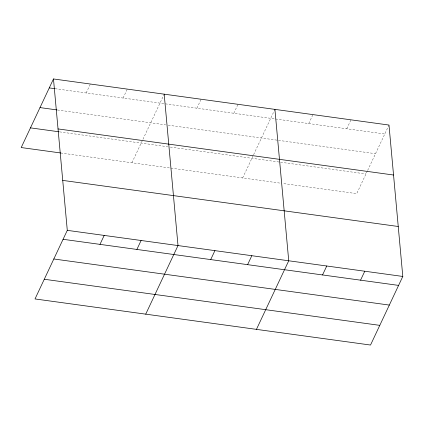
<?xml version="1.0" encoding="UTF-8"?>
<svg xmlns="http://www.w3.org/2000/svg" width="424" height="424" viewBox="0 0 424 424"><rect width="100%" height="100%" fill="white"/><g stroke="black" fill="none" stroke-linecap="round" stroke-linejoin="round"><path stroke-width="0.32" stroke-dasharray="2.12 1.59" d="M86.173 92.978L90.381 84.032M123.077 98.045L127.29 89.098M131.917 162.763L163.913 94.769M196.89 108.189L201.103 99.243M233.799 113.256L238.007 104.309M242.639 177.974L253.303 155.306M253.584 154.712L274.635 109.98M308.73 123.554L312.939 114.607M346.752 128.774L350.966 119.828M367.375 170.978L356.711 193.646L282.628 183.465M367.656 170.384L388.988 125.053M55.094 88.706L384.78 134M57.484 109.991L165.614 124.847M168.206 125.202L277.831 140.264M278.489 140.355L375.516 153.684M59.599 131.869L167.729 146.725M170.316 147.08L365.976 173.962M60.696 152.974L280.661 183.195"/><path stroke-width="0.64" d="M53.477 78.959L67.289 230.354L35.012 298.947L370.523 345.041L402.8 276.448L388.988 125.053L53.477 78.959L21.2 147.552L60.696 152.974M99.985 244.372L104.193 235.426M136.888 249.445L141.102 240.498M145.729 314.158L178.006 245.565L164.194 94.17M210.702 259.583L214.915 250.637M247.611 264.656L251.819 255.709M256.451 329.369L288.728 260.781L274.916 109.381M322.542 274.948L326.75 266.002M360.564 280.174L364.778 271.228M49.264 87.906L54.447 88.616M40.004 107.59L56.837 109.901M58.035 128.923L393.546 175.017M30.464 127.868L58.952 131.779M62.731 180.396L398.242 226.49M67.289 230.354L402.8 276.448M63.081 239.3L398.592 285.4M53.816 258.985L389.327 305.079M44.276 279.262L379.787 325.356"/></g></svg>
